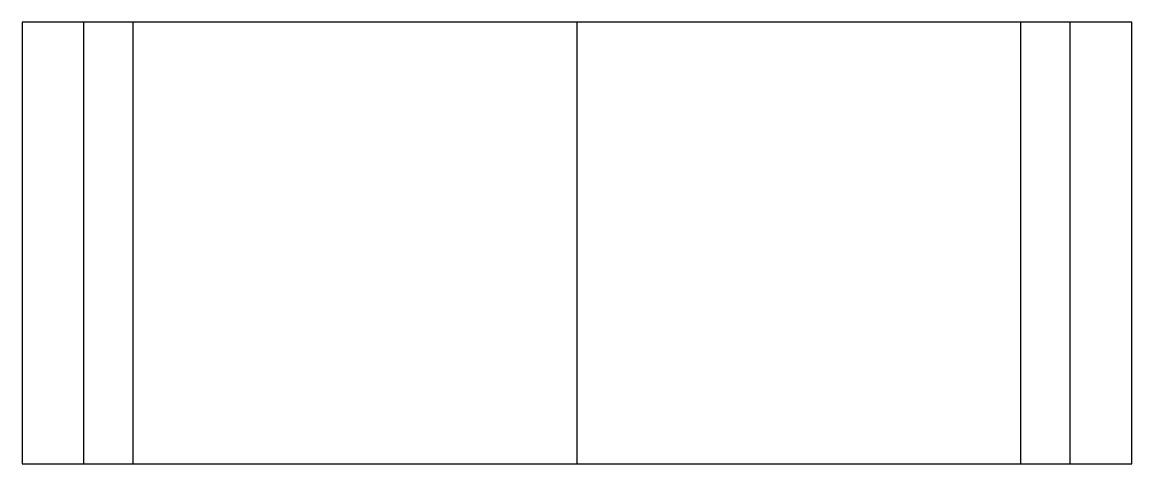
# Model space of a CAD drawing. Header units: millimetres. Extents: x 992 to 1736, y -720 to -424.
import ezdxf

# ---------------------------------------------------------------- set-up
doc = ezdxf.new("R2010")
doc.units = ezdxf.units.MM
doc.layers.add('cutting', color=1, linetype='Continuous')
doc.layers.add('information', color=3, linetype='Continuous')

msp = doc.modelspace()

# ---------------------------------------------------------------- linework, layer by layer
at = {"layer": 'cutting', "color": 1}
for p, q in [((1735.74, -423.51), (991.74, -423.51)), ((991.74, -423.51), (991.74, -719.51)), ((1735.74, -719.51), (1735.74, -423.51)), ((991.74, -719.51), (1363.74, -719.51)), ((1363.74, -719.51), (1735.74, -719.51))]:
    msp.add_line(p, q, dxfattribs=at)
at = {"layer": 'information', "color": 3}
for p, q in [((1033.04, -719.51), (1033.04, -423.51)), ((1066.25, -719.51), (1066.25, -423.51)), ((1363.74, -719.51), (1363.74, -423.51)), ((1661.23, -719.51), (1661.23, -423.51)), ((1694.44, -719.51), (1694.44, -423.51))]:
    msp.add_line(p, q, dxfattribs=at)

doc.saveas('drawing.dxf')
